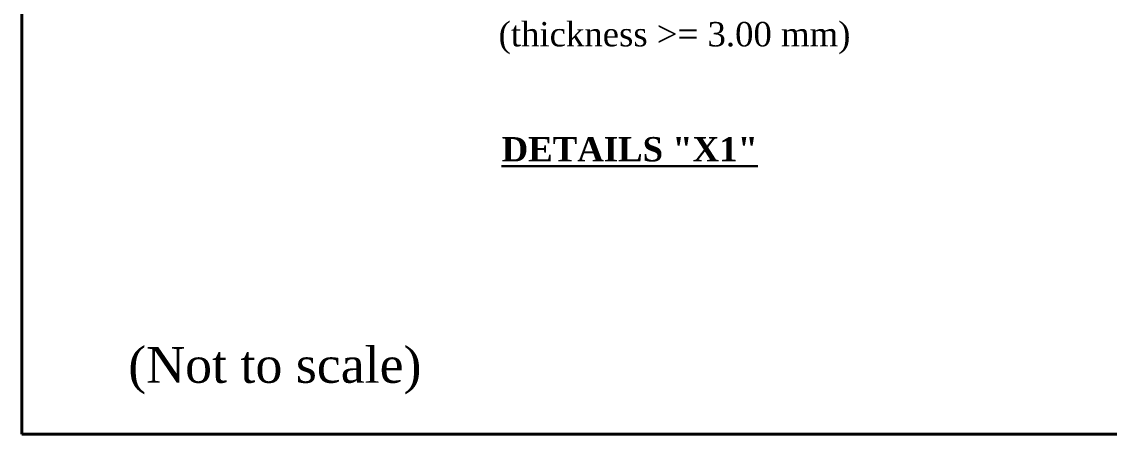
# Model space of a CAD drawing. Header units: metres. Extents: x -1354 to 3686, y -9962 to -7697.
# Drawn here: x 271.87 to 317.98, y -9014.45 to -8996.97 of the extents above; entities that cross this region are included whole.
import ezdxf

# ---------------------------------------------------------------- set-up
doc = ezdxf.new("R2010")
doc.units = ezdxf.units.M
doc.layers.add('LINE', color=7, linetype='Continuous')
doc.styles.add('liza', font='times.ttf', dxfattribs={"height": 2})
doc.styles.get("Standard").update_dxf_attribs({"font": 'times.ttf'})

msp = doc.modelspace()

# ---------------------------------------------------------------- linework, layer by layer
at = {"layer": 'LINE', "color": 7, "lineweight": 40, "ltscale": 0.5}
msp.add_lwpolyline([(271.870379, -9014.448661), (271.870379, -8918.850813), (408.042405, -8918.850813), (408.042405, -9014.448661), (271.870379, -9014.448661)], close=True, dxfattribs=at)

# ---------------------------------------------------------------- texts
at = {"color": 7, "lineweight": 30, "ltscale": 0.18, "insert": (292.217318, -9001.855167), "char_height": 1.03193343, "width": 50.86352427, "attachment_point": 1}
msp.add_mtext('{\\fTimes New Roman|b1|i0|c0|p18;\\LDETAILS "X1"}', dxfattribs=at)
at = {"color": 0, "linetype": 'Continuous', "lineweight": -3, "insert": (276.385416, -9010.75646), "char_height": 1.51254019, "width": 12.57022317, "attachment_point": 1, "style": 'liza'}
msp.add_mtext('(Not to scale)\\P', dxfattribs=at)
at = {"layer": 'LINE', "color": 7, "lineweight": 13, "ltscale": 0.5, "insert": (291.698412, -8995.258366), "char_height": 1.03193343, "width": 39.65808448, "attachment_point": 1}
msp.add_mtext('{\\fTimes New Roman|b0|i0|c0|p18; Geo-textile filter\\P (thickness >= 3.00 mm)}', dxfattribs=at)

doc.saveas('drawing.dxf')
